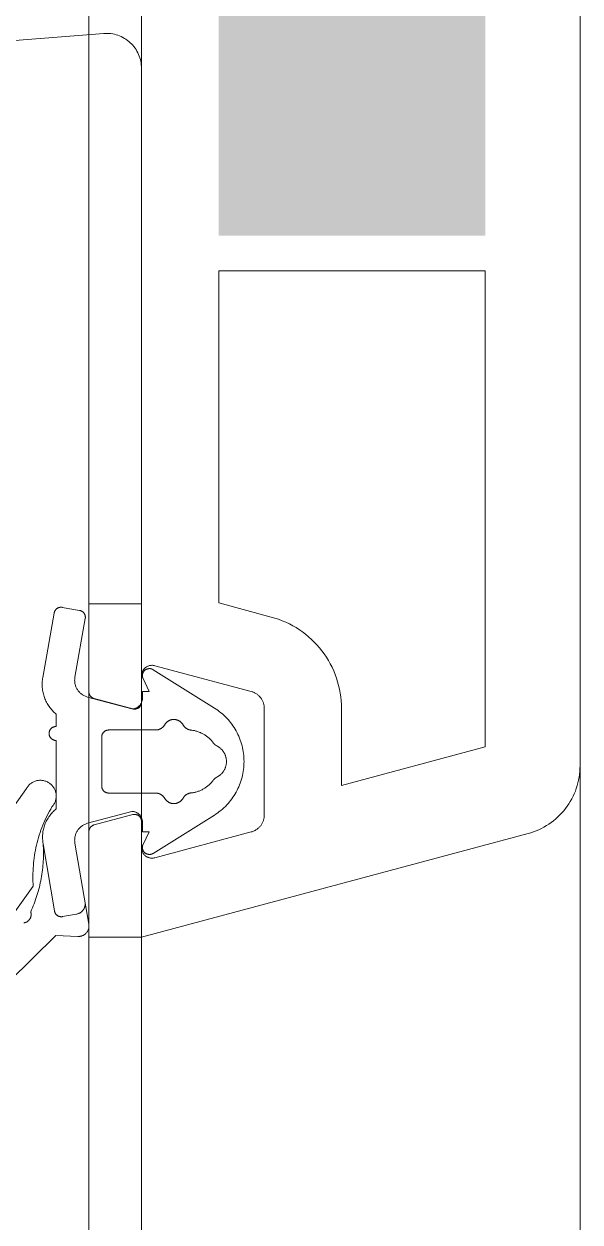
# Model space of a CAD drawing. Header units: metres. Extents: x 1838950 to 1842843, y 5171318 to 5174224.
# Drawn here: x 1841244.88657 to 1841244.90242, y 5171399.23167 to 5171399.26584 of the extents above; entities that cross this region are included whole.
import ezdxf

# ---------------------------------------------------------------- set-up
doc = ezdxf.new("R2010")
doc.units = ezdxf.units.M
doc.header["$LTSCALE"] = 0.0254
doc.header["$PDMODE"] = 1
doc.header["$PDSIZE"] = -2
doc.layers.add('00 CHAZAL Coupe A.5', color=7, linetype='Continuous', lineweight=18)

# ---------------------------------------------------------------- blocks, each defined once
blk = doc.blocks.new('Groupe-1951-1')
at = {"layer": '00 CHAZAL Coupe A.5', "color": 7, "linetype": 'Continuous', "lineweight": 5}
for p, q in [((1841244.902425, 5171399.289486), (1841244.902425, 5171397.288807)), ((1841244.889925, 5171399.285286), (1841244.889925, 5171397.248286)), ((1841244.888425, 5171399.284686), (1841244.888425, 5171397.248686))]:
    blk.add_line(p, q, dxfattribs=at)
at = {"layer": '00 CHAZAL Coupe A.5', "color": 7, "linetype": 'Continuous', "lineweight": 5, "flags": 128}
for points in [[(1841244.902425, 5171399.284796), (1841244.902425, 5171399.244681), (1841244.902423, 5171399.244599), (1841244.902418, 5171399.244517), (1841244.90241, 5171399.244436), (1841244.902398, 5171399.244355), (1841244.902383, 5171399.244274), (1841244.902365, 5171399.244195), (1841244.902343, 5171399.244116), (1841244.902318, 5171399.244038), (1841244.902291, 5171399.243961), (1841244.90226, 5171399.243885), (1841244.902226, 5171399.243811), (1841244.902188, 5171399.243738), (1841244.902148, 5171399.243666), (1841244.902106, 5171399.243597), (1841244.90206, 5171399.243529), (1841244.902011, 5171399.243463), (1841244.90196, 5171399.243399), (1841244.901907, 5171399.243337), (1841244.90185, 5171399.243278), (1841244.901792, 5171399.243221), (1841244.901731, 5171399.243166), (1841244.901668, 5171399.243114), (1841244.901603, 5171399.243064), (1841244.901536, 5171399.243018), (1841244.901467, 5171399.242974), (1841244.901396, 5171399.242932), (1841244.901324, 5171399.242894), (1841244.90125, 5171399.242859), (1841244.901175, 5171399.242827), (1841244.901098, 5171399.242797), (1841244.901021, 5171399.242771), (1841244.900942, 5171399.242749), (1841244.889925, 5171399.239796), (1841244.888425, 5171399.239796), (1841244.888425, 5171399.242802), (1841244.888425, 5171399.24281), (1841244.888425, 5171399.242818), (1841244.888426, 5171399.242826), (1841244.888427, 5171399.242834), (1841244.888429, 5171399.242842), (1841244.888431, 5171399.24285), (1841244.888433, 5171399.242858), (1841244.888435, 5171399.242866), (1841244.888438, 5171399.242874), (1841244.888441, 5171399.242881), (1841244.888445, 5171399.242889), (1841244.888448, 5171399.242896), (1841244.888452, 5171399.242903), (1841244.888457, 5171399.24291), (1841244.888461, 5171399.242917), (1841244.888466, 5171399.242924), (1841244.888471, 5171399.24293), (1841244.888476, 5171399.242936), (1841244.888482, 5171399.242942), (1841244.888488, 5171399.242948), (1841244.888494, 5171399.242953), (1841244.8885, 5171399.242958), (1841244.888507, 5171399.242963), (1841244.888513, 5171399.242968), (1841244.88852, 5171399.242972), (1841244.888527, 5171399.242977), (1841244.888535, 5171399.24298), (1841244.888542, 5171399.242984), (1841244.88855, 5171399.242987), (1841244.888557, 5171399.24299), (1841244.888565, 5171399.242993), (1841244.888573, 5171399.242995), (1841244.889673, 5171399.24329), (1841244.889684, 5171399.243292), (1841244.889695, 5171399.243294), (1841244.889707, 5171399.243296), (1841244.889718, 5171399.243296), (1841244.88973, 5171399.243296), (1841244.889741, 5171399.243296), (1841244.889752, 5171399.243295), (1841244.889764, 5171399.243293), (1841244.889775, 5171399.24329), (1841244.889786, 5171399.243287), (1841244.889797, 5171399.243283), (1841244.889807, 5171399.243279), (1841244.889817, 5171399.243274), (1841244.889827, 5171399.243268), (1841244.889837, 5171399.243262), (1841244.889846, 5171399.243255), (1841244.889855, 5171399.243248), (1841244.889864, 5171399.24324), (1841244.889872, 5171399.243232), (1841244.889879, 5171399.243223), (1841244.889886, 5171399.243214), (1841244.889893, 5171399.243205), (1841244.889899, 5171399.243195), (1841244.889904, 5171399.243185), (1841244.889909, 5171399.243175), (1841244.889913, 5171399.243164), (1841244.889916, 5171399.243153), (1841244.889919, 5171399.243142), (1841244.889922, 5171399.243131), (1841244.889923, 5171399.243119), (1841244.889924, 5171399.243108), (1841244.889925, 5171399.243096), (1841244.889925, 5171399.242346), (1841244.889925, 5171399.242329), (1841244.889927, 5171399.242312), (1841244.889929, 5171399.242295), (1841244.889932, 5171399.242278), (1841244.889937, 5171399.242262), (1841244.889942, 5171399.242245), (1841244.889948, 5171399.242229), (1841244.889956, 5171399.242214), (1841244.889964, 5171399.242199), (1841244.889972, 5171399.242184), (1841244.889982, 5171399.24217), (1841244.889993, 5171399.242156), (1841244.890004, 5171399.242143), (1841244.890016, 5171399.242131), (1841244.890029, 5171399.242119), (1841244.890042, 5171399.242108), (1841244.890056, 5171399.242098), (1841244.89007, 5171399.242089), (1841244.890085, 5171399.242081), (1841244.890101, 5171399.242073), (1841244.890117, 5171399.242067), (1841244.890133, 5171399.242061), (1841244.890149, 5171399.242056), (1841244.890166, 5171399.242052), (1841244.890183, 5171399.242049), (1841244.8902, 5171399.242048), (1841244.890217, 5171399.242047), (1841244.890234, 5171399.242047), (1841244.890252, 5171399.242048), (1841244.890269, 5171399.24205), (1841244.890286, 5171399.242053), (1841244.890302, 5171399.242057), (1841244.893054, 5171399.242794), (1841244.893074, 5171399.2428), (1841244.893093, 5171399.242806), (1841244.893112, 5171399.242814), (1841244.893131, 5171399.242822), (1841244.893149, 5171399.24283), (1841244.893167, 5171399.24284), (1841244.893185, 5171399.24285), (1841244.893202, 5171399.242861), (1841244.893219, 5171399.242873), (1841244.893235, 5171399.242885), (1841244.893251, 5171399.242898), (1841244.893266, 5171399.242912), (1841244.893281, 5171399.242926), (1841244.893295, 5171399.242941), (1841244.893309, 5171399.242957), (1841244.893321, 5171399.242973), (1841244.893333, 5171399.242989), (1841244.893345, 5171399.243006), (1841244.893356, 5171399.243023), (1841244.893366, 5171399.243041), (1841244.893375, 5171399.24306), (1841244.893383, 5171399.243078), (1841244.893391, 5171399.243097), (1841244.893398, 5171399.243116), (1841244.893404, 5171399.243136), (1841244.89341, 5171399.243156), (1841244.893414, 5171399.243175), (1841244.893418, 5171399.243196), (1841244.893421, 5171399.243216), (1841244.893423, 5171399.243236), (1841244.893424, 5171399.243257), (1841244.893425, 5171399.243277), (1841244.893425, 5171399.246316), (1841244.893424, 5171399.246336), (1841244.893423, 5171399.246357), (1841244.893421, 5171399.246377), (1841244.893418, 5171399.246397), (1841244.893414, 5171399.246418), (1841244.89341, 5171399.246437), (1841244.893404, 5171399.246457), (1841244.893398, 5171399.246477), (1841244.893391, 5171399.246496), (1841244.893383, 5171399.246515), (1841244.893375, 5171399.246533), (1841244.893366, 5171399.246552), (1841244.893356, 5171399.24657), (1841244.893345, 5171399.246587), (1841244.893333, 5171399.246604), (1841244.893321, 5171399.24662), (1841244.893309, 5171399.246636), (1841244.893295, 5171399.246652), (1841244.893281, 5171399.246667), (1841244.893266, 5171399.246681), (1841244.893251, 5171399.246695), (1841244.893235, 5171399.246708), (1841244.893219, 5171399.24672), (1841244.893202, 5171399.246732), (1841244.893185, 5171399.246743), (1841244.893167, 5171399.246753), (1841244.893149, 5171399.246763), (1841244.893131, 5171399.246771), (1841244.893112, 5171399.246779), (1841244.893093, 5171399.246787), (1841244.893074, 5171399.246793), (1841244.893054, 5171399.246799), (1841244.890302, 5171399.247536), (1841244.890286, 5171399.24754), (1841244.890269, 5171399.247543), (1841244.890252, 5171399.247545), (1841244.890234, 5171399.247546), (1841244.890217, 5171399.247546), (1841244.8902, 5171399.247545), (1841244.890183, 5171399.247544), (1841244.890166, 5171399.247541), (1841244.890149, 5171399.247537), (1841244.890133, 5171399.247532), (1841244.890117, 5171399.247526), (1841244.890101, 5171399.24752), (1841244.890085, 5171399.247512), (1841244.89007, 5171399.247504), (1841244.890056, 5171399.247495), (1841244.890042, 5171399.247485), (1841244.890029, 5171399.247474), (1841244.890016, 5171399.247462), (1841244.890004, 5171399.24745), (1841244.889993, 5171399.247437), (1841244.889982, 5171399.247423), (1841244.889972, 5171399.247409), (1841244.889964, 5171399.247394), (1841244.889956, 5171399.247379), (1841244.889948, 5171399.247364), (1841244.889942, 5171399.247348), (1841244.889937, 5171399.247331), (1841244.889932, 5171399.247315), (1841244.889929, 5171399.247298), (1841244.889927, 5171399.247281), (1841244.889925, 5171399.247264), (1841244.889925, 5171399.247246), (1841244.889925, 5171399.246497), (1841244.889924, 5171399.246485), (1841244.889923, 5171399.246474), (1841244.889922, 5171399.246462), (1841244.889919, 5171399.246451), (1841244.889916, 5171399.24644), (1841244.889913, 5171399.246429), (1841244.889909, 5171399.246418), (1841244.889904, 5171399.246408), (1841244.889899, 5171399.246398), (1841244.889893, 5171399.246388), (1841244.889886, 5171399.246379), (1841244.889879, 5171399.24637), (1841244.889872, 5171399.246361), (1841244.889864, 5171399.246353), (1841244.889855, 5171399.246345), (1841244.889846, 5171399.246338), (1841244.889837, 5171399.246331), (1841244.889827, 5171399.246325), (1841244.889817, 5171399.246319), (1841244.889807, 5171399.246314), (1841244.889797, 5171399.24631), (1841244.889786, 5171399.246306), (1841244.889775, 5171399.246303), (1841244.889764, 5171399.2463), (1841244.889752, 5171399.246298), (1841244.889741, 5171399.246297), (1841244.88973, 5171399.246297), (1841244.889718, 5171399.246297), (1841244.889707, 5171399.246297), (1841244.889695, 5171399.246299), (1841244.889684, 5171399.246301), (1841244.889673, 5171399.246303), (1841244.888573, 5171399.246598), (1841244.888565, 5171399.2466), (1841244.888557, 5171399.246603), (1841244.88855, 5171399.246606), (1841244.888542, 5171399.246609), (1841244.888535, 5171399.246613), (1841244.888527, 5171399.246616), (1841244.88852, 5171399.246621), (1841244.888513, 5171399.246625), (1841244.888507, 5171399.24663), (1841244.8885, 5171399.246635), (1841244.888494, 5171399.24664), (1841244.888488, 5171399.246645), (1841244.888482, 5171399.246651), (1841244.888476, 5171399.246657), (1841244.888471, 5171399.246663), (1841244.888466, 5171399.246669), (1841244.888461, 5171399.246676), (1841244.888457, 5171399.246683), (1841244.888452, 5171399.24669), (1841244.888448, 5171399.246697), (1841244.888445, 5171399.246704), (1841244.888441, 5171399.246712), (1841244.888438, 5171399.246719), (1841244.888435, 5171399.246727), (1841244.888433, 5171399.246735), (1841244.888431, 5171399.246743), (1841244.888429, 5171399.246751), (1841244.888427, 5171399.246759), (1841244.888426, 5171399.246767), (1841244.888425, 5171399.246775), (1841244.888425, 5171399.246783), (1841244.888425, 5171399.246791), (1841244.888425, 5171399.249296), (1841244.889925, 5171399.249296), (1841244.889925, 5171399.264569), (1841244.889923, 5171399.26462), (1841244.889919, 5171399.264672), (1841244.889913, 5171399.264723), (1841244.889903, 5171399.264773), (1841244.889892, 5171399.264823), (1841244.889877, 5171399.264873), (1841244.88986, 5171399.264922), (1841244.889841, 5171399.264969), (1841244.889819, 5171399.265016), (1841244.889795, 5171399.265062), (1841244.889768, 5171399.265106), (1841244.889739, 5171399.265148), (1841244.889708, 5171399.26519), (1841244.889675, 5171399.265229), (1841244.88964, 5171399.265267), (1841244.889603, 5171399.265303), (1841244.889565, 5171399.265337), (1841244.889524, 5171399.265369), (1841244.889482, 5171399.265399), (1841244.889439, 5171399.265426), (1841244.889394, 5171399.265452), (1841244.889348, 5171399.265475), (1841244.8893, 5171399.265495), (1841244.889252, 5171399.265513), (1841244.889203, 5171399.265529), (1841244.889153, 5171399.265542), (1841244.889103, 5171399.265553), (1841244.889052, 5171399.26556), (1841244.889001, 5171399.265566), (1841244.888949, 5171399.265568), (1841244.888898, 5171399.265568), (1841244.888846, 5171399.265566), (1841244.853662, 5171399.262796)], [(1841244.893623, 5171399.248924), (1841244.892125, 5171399.249326), (1841244.892125, 5171399.258796), (1841244.899725, 5171399.258796), (1841244.899725, 5171399.245218), (1841244.895625, 5171399.244119), (1841244.895625, 5171399.246316), (1841244.895622, 5171399.246426), (1841244.895616, 5171399.246537), (1841244.895604, 5171399.246646), (1841244.895589, 5171399.246756), (1841244.895568, 5171399.246864), (1841244.895544, 5171399.246972), (1841244.895515, 5171399.247079), (1841244.895481, 5171399.247184), (1841244.895444, 5171399.247288), (1841244.895402, 5171399.24739), (1841244.895356, 5171399.24749), (1841244.895306, 5171399.247589), (1841244.895252, 5171399.247685), (1841244.895194, 5171399.247779), (1841244.895132, 5171399.247871), (1841244.895067, 5171399.24796), (1841244.894998, 5171399.248046), (1841244.894925, 5171399.248129), (1841244.894849, 5171399.248209), (1841244.89477, 5171399.248287), (1841244.894688, 5171399.24836), (1841244.894603, 5171399.248431), (1841244.894515, 5171399.248498), (1841244.894425, 5171399.248561), (1841244.894332, 5171399.24862), (1841244.894236, 5171399.248676), (1841244.894139, 5171399.248728), (1841244.894039, 5171399.248775), (1841244.893937, 5171399.248819), (1841244.893834, 5171399.248858), (1841244.893729, 5171399.248893), (1841244.893623, 5171399.248924)]]:
    blk.add_lwpolyline(points, dxfattribs=at)
at = {"layer": '00 CHAZAL Coupe A.5', "color": 9, "linetype": 'Continuous', "lineweight": 5, "true_color": 0xbbbbbb, "flags": 128}
for points in [[(1841244.886314, 5171399.240512), (1841244.886839, 5171399.241244), (1841244.886835, 5171399.241318), (1841244.886831, 5171399.241392), (1841244.886829, 5171399.241466), (1841244.886829, 5171399.24154), (1841244.88683, 5171399.241613), (1841244.886832, 5171399.241687), (1841244.886836, 5171399.241761), (1841244.886841, 5171399.241835), (1841244.886847, 5171399.241909), (1841244.886855, 5171399.241982), (1841244.886864, 5171399.242056), (1841244.886875, 5171399.242129), (1841244.886887, 5171399.242202), (1841244.886901, 5171399.242275), (1841244.886915, 5171399.242347), (1841244.886932, 5171399.242419), (1841244.886949, 5171399.242491), (1841244.886968, 5171399.242562), (1841244.886989, 5171399.242634), (1841244.88701, 5171399.242704), (1841244.887033, 5171399.242775), (1841244.887058, 5171399.242844), (1841244.887083, 5171399.242914), (1841244.88711, 5171399.242983), (1841244.887139, 5171399.243051), (1841244.887168, 5171399.243119), (1841244.887199, 5171399.243186), (1841244.887231, 5171399.243253), (1841244.887265, 5171399.243318), (1841244.887299, 5171399.243384), (1841244.887335, 5171399.243448), (1841244.887372, 5171399.243512), (1841244.887388, 5171399.24353), (1841244.887403, 5171399.243549), (1841244.887417, 5171399.243569), (1841244.887429, 5171399.243589), (1841244.887441, 5171399.24361), (1841244.887451, 5171399.243631), (1841244.887461, 5171399.243653), (1841244.887469, 5171399.243675), (1841244.887476, 5171399.243698), (1841244.887481, 5171399.243721), (1841244.887486, 5171399.243745), (1841244.887489, 5171399.243768), (1841244.887491, 5171399.243792), (1841244.887492, 5171399.243816), (1841244.887491, 5171399.24384), (1841244.88749, 5171399.243863), (1841244.887487, 5171399.243887), (1841244.887482, 5171399.24391), (1841244.887477, 5171399.243934), (1841244.88747, 5171399.243956), (1841244.887462, 5171399.243979), (1841244.887453, 5171399.244001), (1841244.887443, 5171399.244022), (1841244.887432, 5171399.244043), (1841244.887419, 5171399.244064), (1841244.887406, 5171399.244083), (1841244.887391, 5171399.244102), (1841244.887375, 5171399.24412), (1841244.887359, 5171399.244137), (1841244.887342, 5171399.244154), (1841244.887323, 5171399.244169), (1841244.887304, 5171399.244183), (1841244.887285, 5171399.244197), (1841244.887264, 5171399.244209), (1841244.887243, 5171399.24422), (1841244.887222, 5171399.24423), (1841244.8872, 5171399.244239), (1841244.887177, 5171399.244247), (1841244.887154, 5171399.244254), (1841244.887131, 5171399.244259), (1841244.887107, 5171399.244263), (1841244.887084, 5171399.244266), (1841244.88706, 5171399.244268), (1841244.887036, 5171399.244268), (1841244.887012, 5171399.244267), (1841244.886989, 5171399.244265), (1841244.886965, 5171399.244261), (1841244.886942, 5171399.244257), (1841244.886919, 5171399.244251), (1841244.886896, 5171399.244243), (1841244.886874, 5171399.244235), (1841244.886852, 5171399.244226), (1841244.88683, 5171399.244215), (1841244.88681, 5171399.244203), (1841244.88679, 5171399.24419), (1841244.88677, 5171399.244176), (1841244.886752, 5171399.244162), (1841244.886734, 5171399.244146), (1841244.886717, 5171399.244129), (1841244.886701, 5171399.244111), (1841244.886686, 5171399.244093), (1841244.886672, 5171399.244074), (1841244.886659, 5171399.244054), (1841244.886647, 5171399.244033), (1841244.885519, 5171399.242442)], [(1841244.886151, 5171399.23853), (1841244.887481, 5171399.23984), (1841244.888112, 5171399.239813), (1841244.888129, 5171399.239813), (1841244.888146, 5171399.239813), (1841244.888162, 5171399.239815), (1841244.888179, 5171399.239818), (1841244.888195, 5171399.239821), (1841244.888211, 5171399.239825), (1841244.888227, 5171399.239831), (1841244.888243, 5171399.239837), (1841244.888258, 5171399.239844), (1841244.888273, 5171399.239852), (1841244.888287, 5171399.23986), (1841244.888301, 5171399.23987), (1841244.888314, 5171399.23988), (1841244.888327, 5171399.239891), (1841244.888339, 5171399.239902), (1841244.88835, 5171399.239914), (1841244.888361, 5171399.239927), (1841244.888371, 5171399.239941), (1841244.88838, 5171399.239955), (1841244.888388, 5171399.239969), (1841244.888396, 5171399.239984), (1841244.888403, 5171399.239999), (1841244.888409, 5171399.240015), (1841244.888414, 5171399.240031), (1841244.888418, 5171399.240047), (1841244.888421, 5171399.240063), (1841244.888423, 5171399.24008), (1841244.888425, 5171399.240097), (1841244.888425, 5171399.240113), (1841244.888424, 5171399.24013), (1841244.888423, 5171399.240147), (1841244.888421, 5171399.240163), (1841244.888026, 5171399.242471), (1841244.888022, 5171399.242494), (1841244.88802, 5171399.242517), (1841244.888019, 5171399.24254), (1841244.888018, 5171399.242563), (1841244.888019, 5171399.242587), (1841244.888021, 5171399.24261), (1841244.888024, 5171399.242633), (1841244.888028, 5171399.242656), (1841244.888033, 5171399.242678), (1841244.888039, 5171399.242701), (1841244.888046, 5171399.242723), (1841244.888054, 5171399.242744), (1841244.888063, 5171399.242766), (1841244.888074, 5171399.242786), (1841244.888085, 5171399.242807), (1841244.888097, 5171399.242827), (1841244.888109, 5171399.242846), (1841244.888123, 5171399.242865), (1841244.888138, 5171399.242883), (1841244.888153, 5171399.2429), (1841244.88817, 5171399.242916), (1841244.888187, 5171399.242932), (1841244.888204, 5171399.242947), (1841244.888223, 5171399.242961), (1841244.888242, 5171399.242975), (1841244.888261, 5171399.242987), (1841244.888281, 5171399.242998), (1841244.888302, 5171399.243009), (1841244.888323, 5171399.243018), (1841244.888345, 5171399.243027), (1841244.888367, 5171399.243034), (1841244.888389, 5171399.243041), (1841244.88965, 5171399.243379), (1841244.889664, 5171399.243378), (1841244.889679, 5171399.243377), (1841244.889694, 5171399.243376), (1841244.889708, 5171399.243373), (1841244.889723, 5171399.24337), (1841244.889737, 5171399.243366), (1841244.889751, 5171399.243361), (1841244.889764, 5171399.243356), (1841244.889778, 5171399.24335), (1841244.889791, 5171399.243343), (1841244.889804, 5171399.243336), (1841244.889816, 5171399.243328), (1841244.889828, 5171399.24332), (1841244.88984, 5171399.243311), (1841244.889851, 5171399.243301), (1841244.889862, 5171399.243291), (1841244.889872, 5171399.24328), (1841244.889882, 5171399.243269), (1841244.889891, 5171399.243258), (1841244.889899, 5171399.243246), (1841244.889907, 5171399.243233), (1841244.889914, 5171399.24322), (1841244.889921, 5171399.243207), (1841244.889927, 5171399.243194), (1841244.889932, 5171399.24318), (1841244.889937, 5171399.243166), (1841244.889941, 5171399.243152), (1841244.889944, 5171399.243137), (1841244.889946, 5171399.243123), (1841244.889948, 5171399.243108), (1841244.889949, 5171399.243094), (1841244.88995, 5171399.243079), (1841244.88995, 5171399.242802), (1841244.890139, 5171399.242802), (1841244.889968, 5171399.242437), (1841244.889967, 5171399.242434), (1841244.889966, 5171399.242432), (1841244.889965, 5171399.242429), (1841244.889964, 5171399.242427), (1841244.889963, 5171399.242424), (1841244.889962, 5171399.242422), (1841244.889961, 5171399.242419), (1841244.88996, 5171399.242417), (1841244.889959, 5171399.242414), (1841244.889959, 5171399.242411), (1841244.889958, 5171399.242409), (1841244.889957, 5171399.242406), (1841244.889956, 5171399.242404), (1841244.889956, 5171399.242401), (1841244.889955, 5171399.242398), (1841244.889954, 5171399.242396), (1841244.889954, 5171399.242393), (1841244.889953, 5171399.24239), (1841244.889953, 5171399.242388), (1841244.889952, 5171399.242385), (1841244.889952, 5171399.242382), (1841244.889952, 5171399.242379), (1841244.889951, 5171399.242377), (1841244.889951, 5171399.242374), (1841244.889951, 5171399.242371), (1841244.88995, 5171399.242369), (1841244.88995, 5171399.242366), (1841244.88995, 5171399.242363), (1841244.88995, 5171399.24236), (1841244.88995, 5171399.242358), (1841244.88995, 5171399.242355), (1841244.88995, 5171399.242352), (1841244.88995, 5171399.242342), (1841244.889951, 5171399.242333), (1841244.889952, 5171399.242323), (1841244.889954, 5171399.242313), (1841244.889956, 5171399.242304), (1841244.889958, 5171399.242294), (1841244.889961, 5171399.242285), (1841244.889965, 5171399.242276), (1841244.889969, 5171399.242267), (1841244.889973, 5171399.242258), (1841244.889978, 5171399.242249), (1841244.889983, 5171399.242241), (1841244.889989, 5171399.242233), (1841244.889995, 5171399.242225), (1841244.890001, 5171399.242218), (1841244.890008, 5171399.242211), (1841244.890015, 5171399.242204), (1841244.890023, 5171399.242198), (1841244.890031, 5171399.242192), (1841244.890039, 5171399.242186), (1841244.890047, 5171399.242181), (1841244.890055, 5171399.242176), (1841244.890064, 5171399.242171), (1841244.890073, 5171399.242168), (1841244.890082, 5171399.242164), (1841244.890092, 5171399.242161), (1841244.890101, 5171399.242158), (1841244.890111, 5171399.242156), (1841244.89012, 5171399.242154), (1841244.89013, 5171399.242153), (1841244.89014, 5171399.242153), (1841244.89015, 5171399.242152), (1841244.890153, 5171399.242152), (1841244.890157, 5171399.242152), (1841244.89016, 5171399.242153), (1841244.890164, 5171399.242153), (1841244.890167, 5171399.242153), (1841244.890171, 5171399.242153), (1841244.890174, 5171399.242154), (1841244.890178, 5171399.242154), (1841244.890181, 5171399.242155), (1841244.890184, 5171399.242155), (1841244.890188, 5171399.242156), (1841244.890191, 5171399.242157), (1841244.890195, 5171399.242157), (1841244.890198, 5171399.242158), (1841244.890202, 5171399.242159), (1841244.890205, 5171399.24216), (1841244.890208, 5171399.242161), (1841244.890212, 5171399.242162), (1841244.890215, 5171399.242163), (1841244.890218, 5171399.242164), (1841244.890222, 5171399.242166), (1841244.890225, 5171399.242167), (1841244.890228, 5171399.242168), (1841244.890231, 5171399.24217), (1841244.890234, 5171399.242171), (1841244.890238, 5171399.242173), (1841244.890241, 5171399.242174), (1841244.890244, 5171399.242176), (1841244.890247, 5171399.242177), (1841244.89025, 5171399.242179), (1841244.890253, 5171399.242181), (1841244.890256, 5171399.242183), (1841244.892002, 5171399.243277), (1841244.89205, 5171399.243308), (1841244.892097, 5171399.243341), (1841244.892142, 5171399.243374), (1841244.892187, 5171399.24341), (1841244.89223, 5171399.243447), (1841244.892273, 5171399.243485), (1841244.892314, 5171399.243524), (1841244.892353, 5171399.243565), (1841244.892392, 5171399.243607), (1841244.892429, 5171399.24365), (1841244.892465, 5171399.243694), (1841244.892499, 5171399.243739), (1841244.892532, 5171399.243786), (1841244.892563, 5171399.243833), (1841244.892593, 5171399.243881), (1841244.892621, 5171399.243931), (1841244.892648, 5171399.243981), (1841244.892673, 5171399.244032), (1841244.892697, 5171399.244084), (1841244.892719, 5171399.244136), (1841244.892739, 5171399.244189), (1841244.892757, 5171399.244243), (1841244.892774, 5171399.244297), (1841244.892789, 5171399.244352), (1841244.892803, 5171399.244408), (1841244.892814, 5171399.244463), (1841244.892824, 5171399.244519), (1841244.892832, 5171399.244576), (1841244.892838, 5171399.244632), (1841244.892843, 5171399.244689), (1841244.892845, 5171399.244746), (1841244.892846, 5171399.244802), (1841244.892845, 5171399.244859), (1841244.892843, 5171399.244916), (1841244.892838, 5171399.244973), (1841244.892832, 5171399.245029), (1841244.892824, 5171399.245086), (1841244.892814, 5171399.245142), (1841244.892803, 5171399.245197), (1841244.892789, 5171399.245253), (1841244.892774, 5171399.245307), (1841244.892757, 5171399.245362), (1841244.892739, 5171399.245415), (1841244.892719, 5171399.245469), (1841244.892697, 5171399.245521), (1841244.892673, 5171399.245573), (1841244.892648, 5171399.245624), (1841244.892621, 5171399.245674), (1841244.892593, 5171399.245723), (1841244.892563, 5171399.245772), (1841244.892532, 5171399.245819), (1841244.892499, 5171399.245866), (1841244.892465, 5171399.245911), (1841244.892429, 5171399.245955), (1841244.892392, 5171399.245998), (1841244.892353, 5171399.24604), (1841244.892314, 5171399.246081), (1841244.892273, 5171399.24612), (1841244.89223, 5171399.246158), (1841244.892187, 5171399.246195), (1841244.892142, 5171399.24623), (1841244.892097, 5171399.246264), (1841244.89205, 5171399.246297), (1841244.892002, 5171399.246328), (1841244.890256, 5171399.247422), (1841244.890253, 5171399.247424), (1841244.89025, 5171399.247426), (1841244.890247, 5171399.247427), (1841244.890244, 5171399.247429), (1841244.890241, 5171399.247431), (1841244.890238, 5171399.247432), (1841244.890234, 5171399.247434), (1841244.890231, 5171399.247435), (1841244.890228, 5171399.247437), (1841244.890225, 5171399.247438), (1841244.890222, 5171399.247439), (1841244.890218, 5171399.24744), (1841244.890215, 5171399.247442), (1841244.890212, 5171399.247443), (1841244.890208, 5171399.247444), (1841244.890205, 5171399.247445), (1841244.890202, 5171399.247446), (1841244.890198, 5171399.247447), (1841244.890195, 5171399.247447), (1841244.890191, 5171399.247448), (1841244.890188, 5171399.247449), (1841244.890184, 5171399.24745), (1841244.890181, 5171399.24745), (1841244.890178, 5171399.247451), (1841244.890174, 5171399.247451), (1841244.890171, 5171399.247451), (1841244.890167, 5171399.247452), (1841244.890164, 5171399.247452), (1841244.89016, 5171399.247452), (1841244.890157, 5171399.247452), (1841244.890153, 5171399.247453), (1841244.89015, 5171399.247453), (1841244.89014, 5171399.247452), (1841244.89013, 5171399.247452), (1841244.89012, 5171399.24745), (1841244.890111, 5171399.247449), (1841244.890101, 5171399.247447), (1841244.890092, 5171399.247444), (1841244.890082, 5171399.247441), (1841244.890073, 5171399.247437), (1841244.890064, 5171399.247433), (1841244.890055, 5171399.247429), (1841244.890047, 5171399.247424), (1841244.890039, 5171399.247419), (1841244.890031, 5171399.247413), (1841244.890023, 5171399.247407), (1841244.890015, 5171399.247401), (1841244.890008, 5171399.247394), (1841244.890001, 5171399.247387), (1841244.889995, 5171399.247379), (1841244.889989, 5171399.247372), (1841244.889983, 5171399.247364), (1841244.889978, 5171399.247355), (1841244.889973, 5171399.247347), (1841244.889969, 5171399.247338), (1841244.889965, 5171399.247329), (1841244.889961, 5171399.24732), (1841244.889958, 5171399.247311), (1841244.889956, 5171399.247301), (1841244.889954, 5171399.247292), (1841244.889952, 5171399.247282), (1841244.889951, 5171399.247272), (1841244.88995, 5171399.247262), (1841244.88995, 5171399.247253), (1841244.88995, 5171399.24725), (1841244.88995, 5171399.247247), (1841244.88995, 5171399.247244), (1841244.88995, 5171399.247242), (1841244.88995, 5171399.247239), (1841244.88995, 5171399.247236), (1841244.889951, 5171399.247234), (1841244.889951, 5171399.247231), (1841244.889951, 5171399.247228), (1841244.889952, 5171399.247225), (1841244.889952, 5171399.247223), (1841244.889952, 5171399.24722), (1841244.889953, 5171399.247217), (1841244.889953, 5171399.247215), (1841244.889954, 5171399.247212), (1841244.889954, 5171399.247209), (1841244.889955, 5171399.247207), (1841244.889956, 5171399.247204), (1841244.889956, 5171399.247201), (1841244.889957, 5171399.247199), (1841244.889958, 5171399.247196), (1841244.889959, 5171399.247193), (1841244.889959, 5171399.247191), (1841244.88996, 5171399.247188), (1841244.889961, 5171399.247186), (1841244.889962, 5171399.247183), (1841244.889963, 5171399.247181), (1841244.889964, 5171399.247178), (1841244.889965, 5171399.247176), (1841244.889966, 5171399.247173), (1841244.889967, 5171399.247171), (1841244.889968, 5171399.247168), (1841244.890139, 5171399.246802), (1841244.88995, 5171399.246802), (1841244.88995, 5171399.246602), (1841244.889949, 5171399.246588), (1841244.889948, 5171399.246573), (1841244.889946, 5171399.246558), (1841244.889944, 5171399.246544), (1841244.889941, 5171399.24653), (1841244.889937, 5171399.246515), (1841244.889932, 5171399.246501), (1841244.889927, 5171399.246488), (1841244.889921, 5171399.246474), (1841244.889914, 5171399.246461), (1841244.889907, 5171399.246448), (1841244.889899, 5171399.246436), (1841244.889891, 5171399.246424), (1841244.889882, 5171399.246412), (1841244.889872, 5171399.246401), (1841244.889862, 5171399.24639), (1841244.889851, 5171399.24638), (1841244.88984, 5171399.246371), (1841244.889828, 5171399.246361), (1841244.889816, 5171399.246353), (1841244.889804, 5171399.246345), (1841244.889791, 5171399.246338), (1841244.889778, 5171399.246331), (1841244.889764, 5171399.246325), (1841244.889751, 5171399.24632), (1841244.889737, 5171399.246315), (1841244.889723, 5171399.246311), (1841244.889708, 5171399.246308), (1841244.889694, 5171399.246306), (1841244.889679, 5171399.246304), (1841244.889664, 5171399.246303), (1841244.88965, 5171399.246302), (1841244.888389, 5171399.24664), (1841244.888367, 5171399.246647), (1841244.888345, 5171399.246654), (1841244.888323, 5171399.246663), (1841244.888302, 5171399.246672), (1841244.888281, 5171399.246683), (1841244.888261, 5171399.246694), (1841244.888242, 5171399.246707), (1841244.888223, 5171399.24672), (1841244.888204, 5171399.246734), (1841244.888187, 5171399.246749), (1841244.88817, 5171399.246765), (1841244.888153, 5171399.246781), (1841244.888138, 5171399.246799), (1841244.888123, 5171399.246817), (1841244.888109, 5171399.246835), (1841244.888097, 5171399.246855), (1841244.888085, 5171399.246874), (1841244.888074, 5171399.246895), (1841244.888063, 5171399.246916), (1841244.888054, 5171399.246937), (1841244.888046, 5171399.246959), (1841244.888039, 5171399.246981), (1841244.888033, 5171399.247003), (1841244.888028, 5171399.247026), (1841244.888024, 5171399.247049), (1841244.888021, 5171399.247072), (1841244.888019, 5171399.247095), (1841244.888018, 5171399.247118), (1841244.888019, 5171399.247141), (1841244.88802, 5171399.247164), (1841244.888022, 5171399.247187), (1841244.888026, 5171399.24721), (1841244.88832, 5171399.248881), (1841244.888321, 5171399.248882), (1841244.888321, 5171399.248883), (1841244.888321, 5171399.248884), (1841244.888321, 5171399.248885), (1841244.888321, 5171399.248886), (1841244.888321, 5171399.248887), (1841244.888322, 5171399.248888), (1841244.888322, 5171399.248889), (1841244.888322, 5171399.248891), (1841244.888322, 5171399.248892), (1841244.888322, 5171399.248893), (1841244.888322, 5171399.248894), (1841244.888322, 5171399.248895), (1841244.888323, 5171399.248896), (1841244.888323, 5171399.248897), (1841244.888323, 5171399.248898), (1841244.888323, 5171399.248899), (1841244.888323, 5171399.2489), (1841244.888323, 5171399.248901), (1841244.888323, 5171399.248903), (1841244.888323, 5171399.248904), (1841244.888323, 5171399.248905), (1841244.888323, 5171399.248906), (1841244.888323, 5171399.248907), (1841244.888323, 5171399.248908), (1841244.888323, 5171399.248909), (1841244.888323, 5171399.24891), (1841244.888323, 5171399.248911), (1841244.888323, 5171399.248912), (1841244.888323, 5171399.248913), (1841244.888323, 5171399.248914), (1841244.888323, 5171399.248916), (1841244.888323, 5171399.248924), (1841244.888323, 5171399.248933), (1841244.888322, 5171399.248942), (1841244.88832, 5171399.24895), (1841244.888319, 5171399.248959), (1841244.888317, 5171399.248967), (1841244.888314, 5171399.248976), (1841244.888311, 5171399.248984), (1841244.888308, 5171399.248992), (1841244.888305, 5171399.249), (1841244.888301, 5171399.249008), (1841244.888297, 5171399.249016), (1841244.888292, 5171399.249023), (1841244.888287, 5171399.24903), (1841244.888282, 5171399.249037), (1841244.888277, 5171399.249044), (1841244.888271, 5171399.249051), (1841244.888265, 5171399.249057), (1841244.888259, 5171399.249063), (1841244.888252, 5171399.249069), (1841244.888245, 5171399.249074), (1841244.888238, 5171399.249079), (1841244.888231, 5171399.249084), (1841244.888224, 5171399.249089), (1841244.888216, 5171399.249093), (1841244.888208, 5171399.249097), (1841244.8882, 5171399.2491), (1841244.888192, 5171399.249104), (1841244.888184, 5171399.249106), (1841244.888175, 5171399.249109), (1841244.888167, 5171399.249111), (1841244.888158, 5171399.249113), (1841244.887666, 5171399.249199), (1841244.887665, 5171399.2492), (1841244.887664, 5171399.2492), (1841244.887663, 5171399.2492), (1841244.887662, 5171399.2492), (1841244.887661, 5171399.2492), (1841244.88766, 5171399.2492), (1841244.887659, 5171399.2492), (1841244.887658, 5171399.249201), (1841244.887657, 5171399.249201), (1841244.887656, 5171399.249201), (1841244.887655, 5171399.249201), (1841244.887655, 5171399.249201), (1841244.887654, 5171399.249201), (1841244.887653, 5171399.249201), (1841244.887652, 5171399.249201), (1841244.887651, 5171399.249201), (1841244.88765, 5171399.249202), (1841244.887649, 5171399.249202), (1841244.887648, 5171399.249202), (1841244.887647, 5171399.249202), (1841244.887646, 5171399.249202), (1841244.887645, 5171399.249202), (1841244.887644, 5171399.249202), (1841244.887643, 5171399.249202), (1841244.887642, 5171399.249202), (1841244.887641, 5171399.249202), (1841244.88764, 5171399.249202), (1841244.887639, 5171399.249202), (1841244.887639, 5171399.249202), (1841244.887638, 5171399.249202), (1841244.887637, 5171399.249202), (1841244.887636, 5171399.249202), (1841244.887627, 5171399.249202), (1841244.887618, 5171399.249202), (1841244.887609, 5171399.249201), (1841244.8876, 5171399.2492), (1841244.887592, 5171399.249199), (1841244.887583, 5171399.249197), (1841244.887574, 5171399.249194), (1841244.887566, 5171399.249192), (1841244.887558, 5171399.249188), (1841244.887549, 5171399.249185), (1841244.887541, 5171399.249181), (1841244.887534, 5171399.249177), (1841244.887526, 5171399.249173), (1841244.887518, 5171399.249168), (1841244.887511, 5171399.249163), (1841244.887504, 5171399.249157), (1841244.887498, 5171399.249151), (1841244.887491, 5171399.249145), (1841244.887485, 5171399.249139), (1841244.887479, 5171399.249132), (1841244.887473, 5171399.249125), (1841244.887468, 5171399.249118), (1841244.887463, 5171399.249111), (1841244.887458, 5171399.249103), (1841244.887454, 5171399.249096), (1841244.88745, 5171399.249088), (1841244.887446, 5171399.24908), (1841244.887443, 5171399.249071), (1841244.88744, 5171399.249063), (1841244.887438, 5171399.249054), (1841244.887436, 5171399.249046), (1841244.887434, 5171399.249037), (1841244.88711, 5171399.2472), (1841244.887104, 5171399.247165), (1841244.887099, 5171399.247128), (1841244.887096, 5171399.247092), (1841244.887093, 5171399.247056), (1841244.887092, 5171399.247019), (1841244.887092, 5171399.246983), (1841244.887094, 5171399.246947), (1841244.887096, 5171399.24691), (1841244.8871, 5171399.246874), (1841244.887105, 5171399.246838), (1841244.887111, 5171399.246802), (1841244.887118, 5171399.246766), (1841244.887126, 5171399.246731), (1841244.887136, 5171399.246696), (1841244.887147, 5171399.246661), (1841244.887159, 5171399.246626), (1841244.887172, 5171399.246592), (1841244.887186, 5171399.246559), (1841244.887201, 5171399.246526), (1841244.887217, 5171399.246493), (1841244.887235, 5171399.246461), (1841244.887253, 5171399.24643), (1841244.887273, 5171399.246399), (1841244.887293, 5171399.246369), (1841244.887315, 5171399.246339), (1841244.887337, 5171399.246311), (1841244.88736, 5171399.246283), (1841244.887385, 5171399.246255), (1841244.88741, 5171399.246229), (1841244.887436, 5171399.246204), (1841244.887463, 5171399.246179), (1841244.88749, 5171399.246155), (1841244.88749, 5171399.245802), (1841244.887481, 5171399.245802), (1841244.887471, 5171399.245801), (1841244.887461, 5171399.2458), (1841244.887451, 5171399.245798), (1841244.887442, 5171399.245796), (1841244.887432, 5171399.245794), (1841244.887423, 5171399.245791), (1841244.887414, 5171399.245787), (1841244.887405, 5171399.245783), (1841244.887396, 5171399.245779), (1841244.887388, 5171399.245774), (1841244.887379, 5171399.245769), (1841244.887371, 5171399.245763), (1841244.887364, 5171399.245757), (1841244.887356, 5171399.24575), (1841244.887349, 5171399.245744), (1841244.887342, 5171399.245737), (1841244.887336, 5171399.245729), (1841244.88733, 5171399.245721), (1841244.887324, 5171399.245713), (1841244.887319, 5171399.245705), (1841244.887314, 5171399.245697), (1841244.88731, 5171399.245688), (1841244.887306, 5171399.245679), (1841244.887302, 5171399.24567), (1841244.887299, 5171399.24566), (1841244.887296, 5171399.245651), (1841244.887294, 5171399.245641), (1841244.887293, 5171399.245632), (1841244.887291, 5171399.245622), (1841244.887291, 5171399.245612), (1841244.88729, 5171399.245602), (1841244.887291, 5171399.245592), (1841244.887291, 5171399.245583), (1841244.887293, 5171399.245573), (1841244.887294, 5171399.245563), (1841244.887296, 5171399.245554), (1841244.887299, 5171399.245544), (1841244.887302, 5171399.245535), (1841244.887306, 5171399.245526), (1841244.88731, 5171399.245517), (1841244.887314, 5171399.245508), (1841244.887319, 5171399.245499), (1841244.887324, 5171399.245491), (1841244.88733, 5171399.245483), (1841244.887336, 5171399.245475), (1841244.887342, 5171399.245468), (1841244.887349, 5171399.245461), (1841244.887356, 5171399.245454), (1841244.887364, 5171399.245448), (1841244.887371, 5171399.245442), (1841244.887379, 5171399.245436), (1841244.887388, 5171399.245431), (1841244.887396, 5171399.245426), (1841244.887405, 5171399.245421), (1841244.887414, 5171399.245417), (1841244.887423, 5171399.245414), (1841244.887432, 5171399.245411), (1841244.887442, 5171399.245408), (1841244.887451, 5171399.245406), (1841244.887461, 5171399.245404), (1841244.887471, 5171399.245403), (1841244.887481, 5171399.245402), (1841244.88749, 5171399.245402), (1841244.88749, 5171399.243449), (1841244.887464, 5171399.243427), (1841244.887438, 5171399.243404), (1841244.887412, 5171399.24338), (1841244.887388, 5171399.243356), (1841244.887364, 5171399.24333), (1841244.887342, 5171399.243304), (1841244.88732, 5171399.243277), (1841244.887299, 5171399.243249), (1841244.887279, 5171399.243221), (1841244.88726, 5171399.243191), (1841244.887242, 5171399.243162), (1841244.887225, 5171399.243131), (1841244.887209, 5171399.2431), (1841244.887195, 5171399.243069), (1841244.887181, 5171399.243037), (1841244.887168, 5171399.243005), (1841244.887156, 5171399.242972), (1841244.887146, 5171399.242939), (1841244.887137, 5171399.242905), (1841244.887128, 5171399.242872), (1841244.887121, 5171399.242838), (1841244.887115, 5171399.242803), (1841244.887111, 5171399.242769), (1841244.887107, 5171399.242734), (1841244.887105, 5171399.2427), (1841244.887103, 5171399.242665), (1841244.887103, 5171399.24263), (1841244.887104, 5171399.242595), (1841244.887107, 5171399.242561), (1841244.88711, 5171399.242526), (1841244.887115, 5171399.242492), (1841244.887121, 5171399.242458), (1841244.887124, 5171399.242395), (1841244.887127, 5171399.242333), (1841244.887129, 5171399.242271), (1841244.88713, 5171399.242208), (1841244.88713, 5171399.242146), (1841244.887129, 5171399.242084), (1841244.887127, 5171399.242022), (1841244.887124, 5171399.241959), (1841244.88712, 5171399.241897), (1841244.887115, 5171399.241835), (1841244.887109, 5171399.241773), (1841244.887102, 5171399.241711), (1841244.887094, 5171399.241649), (1841244.887085, 5171399.241587), (1841244.887076, 5171399.241526), (1841244.887065, 5171399.241465), (1841244.887053, 5171399.241403), (1841244.88704, 5171399.241342), (1841244.887027, 5171399.241281), (1841244.887012, 5171399.241221), (1841244.886997, 5171399.241161), (1841244.88698, 5171399.2411), (1841244.886963, 5171399.241041), (1841244.886945, 5171399.240981), (1841244.886926, 5171399.240922), (1841244.886906, 5171399.240863), (1841244.886885, 5171399.240804), (1841244.886863, 5171399.240746), (1841244.88684, 5171399.240688), (1841244.886816, 5171399.24063), (1841244.886791, 5171399.240573), (1841244.886766, 5171399.240516), (1841244.88677, 5171399.240503), (1841244.886773, 5171399.240489), (1841244.886776, 5171399.240475), (1841244.886778, 5171399.240461), (1841244.886779, 5171399.240447), (1841244.886779, 5171399.240433), (1841244.886778, 5171399.240419), (1841244.886776, 5171399.240405), (1841244.886774, 5171399.240391), (1841244.886771, 5171399.240377), (1841244.886767, 5171399.240364), (1841244.886762, 5171399.240351), (1841244.886756, 5171399.240338), (1841244.88675, 5171399.240325), (1841244.886743, 5171399.240313), (1841244.886735, 5171399.240301), (1841244.886726, 5171399.24029), (1841244.886717, 5171399.240279), (1841244.886708, 5171399.240269), (1841244.886697, 5171399.240259), (1841244.886686, 5171399.24025), (1841244.886675, 5171399.240242), (1841244.886663, 5171399.240235), (1841244.886651, 5171399.240228), (1841244.886638, 5171399.240221), (1841244.886625, 5171399.240216), (1841244.886612, 5171399.240211), (1841244.886598, 5171399.240208), (1841244.886585, 5171399.240205), (1841244.886571, 5171399.240202)], [(1841244.892074, 5171399.244357), (1841244.89207, 5171399.244355), (1841244.892066, 5171399.244353), (1841244.892062, 5171399.244351), (1841244.892058, 5171399.244349), (1841244.892055, 5171399.244346), (1841244.892051, 5171399.244344), (1841244.892047, 5171399.244342), (1841244.892044, 5171399.244339), (1841244.89204, 5171399.244337), (1841244.892036, 5171399.244335), (1841244.892033, 5171399.244332), (1841244.892029, 5171399.244329), (1841244.892026, 5171399.244327), (1841244.892023, 5171399.244324), (1841244.892019, 5171399.244321), (1841244.892016, 5171399.244319), (1841244.892013, 5171399.244316), (1841244.892009, 5171399.244313), (1841244.892006, 5171399.24431), (1841244.892003, 5171399.244307), (1841244.892, 5171399.244304), (1841244.891997, 5171399.244301), (1841244.891994, 5171399.244298), (1841244.891991, 5171399.244295), (1841244.891988, 5171399.244291), (1841244.891985, 5171399.244288), (1841244.891982, 5171399.244285), (1841244.891979, 5171399.244282), (1841244.891976, 5171399.244278), (1841244.891974, 5171399.244275), (1841244.891971, 5171399.244271), (1841244.891969, 5171399.244268), (1841244.891954, 5171399.244249), (1841244.89194, 5171399.244231), (1841244.891925, 5171399.244213), (1841244.891909, 5171399.244196), (1841244.891893, 5171399.244179), (1841244.891877, 5171399.244162), (1841244.89186, 5171399.244146), (1841244.891843, 5171399.24413), (1841244.891825, 5171399.244115), (1841244.891807, 5171399.2441), (1841244.891789, 5171399.244086), (1841244.89177, 5171399.244072), (1841244.891751, 5171399.244058), (1841244.891731, 5171399.244046), (1841244.891712, 5171399.244033), (1841244.891691, 5171399.244021), (1841244.891671, 5171399.24401), (1841244.89165, 5171399.243999), (1841244.891629, 5171399.243989), (1841244.891608, 5171399.243979), (1841244.891587, 5171399.24397), (1841244.891565, 5171399.243961), (1841244.891543, 5171399.243953), (1841244.891521, 5171399.243946), (1841244.891499, 5171399.243939), (1841244.891476, 5171399.243933), (1841244.891453, 5171399.243927), (1841244.891431, 5171399.243922), (1841244.891408, 5171399.243917), (1841244.891385, 5171399.243913), (1841244.891362, 5171399.24391), (1841244.891338, 5171399.243907), (1841244.89133, 5171399.243906), (1841244.891321, 5171399.243905), (1841244.891312, 5171399.243903), (1841244.891303, 5171399.243902), (1841244.891294, 5171399.243899), (1841244.891286, 5171399.243897), (1841244.891277, 5171399.243894), (1841244.891269, 5171399.243891), (1841244.89126, 5171399.243888), (1841244.891252, 5171399.243885), (1841244.891244, 5171399.243881), (1841244.891236, 5171399.243877), (1841244.891228, 5171399.243873), (1841244.89122, 5171399.243869), (1841244.891212, 5171399.243864), (1841244.891205, 5171399.24386), (1841244.891197, 5171399.243855), (1841244.89119, 5171399.243849), (1841244.891183, 5171399.243844), (1841244.891176, 5171399.243838), (1841244.891169, 5171399.243832), (1841244.891163, 5171399.243826), (1841244.891156, 5171399.24382), (1841244.89115, 5171399.243813), (1841244.891144, 5171399.243807), (1841244.891138, 5171399.2438), (1841244.891133, 5171399.243793), (1841244.891127, 5171399.243786), (1841244.891122, 5171399.243779), (1841244.891117, 5171399.243771), (1841244.891113, 5171399.243763), (1841244.891108, 5171399.243756), (1841244.891103, 5171399.243747), (1841244.891098, 5171399.243739), (1841244.891092, 5171399.24373), (1841244.891086, 5171399.243722), (1841244.89108, 5171399.243715), (1841244.891074, 5171399.243707), (1841244.891067, 5171399.2437), (1841244.891061, 5171399.243692), (1841244.891053, 5171399.243685), (1841244.891046, 5171399.243679), (1841244.891039, 5171399.243672), (1841244.891031, 5171399.243666), (1841244.891023, 5171399.24366), (1841244.891015, 5171399.243654), (1841244.891007, 5171399.243649), (1841244.890998, 5171399.243644), (1841244.890989, 5171399.243639), (1841244.890981, 5171399.243634), (1841244.890972, 5171399.24363), (1841244.890963, 5171399.243626), (1841244.890953, 5171399.243622), (1841244.890944, 5171399.243619), (1841244.890934, 5171399.243616), (1841244.890925, 5171399.243613), (1841244.890915, 5171399.24361), (1841244.890906, 5171399.243608), (1841244.890896, 5171399.243607), (1841244.890886, 5171399.243605), (1841244.890876, 5171399.243604), (1841244.890866, 5171399.243603), (1841244.890856, 5171399.243603), (1841244.890846, 5171399.243602), (1841244.890837, 5171399.243603), (1841244.890827, 5171399.243603), (1841244.890817, 5171399.243604), (1841244.890807, 5171399.243605), (1841244.890798, 5171399.243606), (1841244.890788, 5171399.243608), (1841244.890778, 5171399.24361), (1841244.890769, 5171399.243613), (1841244.890759, 5171399.243615), (1841244.89075, 5171399.243618), (1841244.890741, 5171399.243622), (1841244.890732, 5171399.243625), (1841244.890723, 5171399.243629), (1841244.890714, 5171399.243633), (1841244.890705, 5171399.243638), (1841244.890696, 5171399.243643), (1841244.890688, 5171399.243648), (1841244.89068, 5171399.243653), (1841244.890672, 5171399.243659), (1841244.890664, 5171399.243664), (1841244.890656, 5171399.243671), (1841244.890649, 5171399.243677), (1841244.890641, 5171399.243683), (1841244.890634, 5171399.24369), (1841244.890627, 5171399.243697), (1841244.890621, 5171399.243705), (1841244.890614, 5171399.243712), (1841244.890608, 5171399.24372), (1841244.890603, 5171399.243728), (1841244.890597, 5171399.243736), (1841244.890592, 5171399.243744), (1841244.890587, 5171399.243752), (1841244.890582, 5171399.243761), (1841244.890576, 5171399.243769), (1841244.890571, 5171399.243777), (1841244.890565, 5171399.243785), (1841244.890559, 5171399.243793), (1841244.890552, 5171399.2438), (1841244.890546, 5171399.243808), (1841244.890539, 5171399.243815), (1841244.890532, 5171399.243821), (1841244.890525, 5171399.243828), (1841244.890517, 5171399.243834), (1841244.890509, 5171399.24384), (1841244.890502, 5171399.243846), (1841244.890493, 5171399.243852), (1841244.890485, 5171399.243857), (1841244.890477, 5171399.243862), (1841244.890468, 5171399.243867), (1841244.890459, 5171399.243871), (1841244.890451, 5171399.243876), (1841244.890442, 5171399.24388), (1841244.890432, 5171399.243883), (1841244.890423, 5171399.243887), (1841244.890414, 5171399.24389), (1841244.890404, 5171399.243892), (1841244.890395, 5171399.243895), (1841244.890385, 5171399.243897), (1841244.890376, 5171399.243898), (1841244.890366, 5171399.2439), (1841244.890356, 5171399.243901), (1841244.890346, 5171399.243902), (1841244.890337, 5171399.243902), (1841244.890327, 5171399.243902), (1841244.88899, 5171399.243902), (1841244.888981, 5171399.243903), (1841244.888971, 5171399.243903), (1841244.888961, 5171399.243905), (1841244.888951, 5171399.243906), (1841244.888942, 5171399.243908), (1841244.888932, 5171399.243911), (1841244.888923, 5171399.243914), (1841244.888914, 5171399.243918), (1841244.888905, 5171399.243922), (1841244.888896, 5171399.243926), (1841244.888888, 5171399.243931), (1841244.888879, 5171399.243936), (1841244.888871, 5171399.243942), (1841244.888864, 5171399.243948), (1841244.888856, 5171399.243954), (1841244.888849, 5171399.243961), (1841244.888842, 5171399.243968), (1841244.888836, 5171399.243976), (1841244.88883, 5171399.243983), (1841244.888824, 5171399.243991), (1841244.888819, 5171399.244), (1841244.888814, 5171399.244008), (1841244.88881, 5171399.244017), (1841244.888806, 5171399.244026), (1841244.888802, 5171399.244035), (1841244.888799, 5171399.244044), (1841244.888796, 5171399.244054), (1841244.888794, 5171399.244063), (1841244.888793, 5171399.244073), (1841244.888791, 5171399.244083), (1841244.888791, 5171399.244093), (1841244.88879, 5171399.244102), (1841244.88879, 5171399.245502), (1841244.888791, 5171399.245512), (1841244.888791, 5171399.245522), (1841244.888793, 5171399.245532), (1841244.888794, 5171399.245541), (1841244.888796, 5171399.245551), (1841244.888799, 5171399.24556), (1841244.888802, 5171399.24557), (1841244.888806, 5171399.245579), (1841244.88881, 5171399.245588), (1841244.888814, 5171399.245597), (1841244.888819, 5171399.245605), (1841244.888824, 5171399.245614), (1841244.88883, 5171399.245622), (1841244.888836, 5171399.245629), (1841244.888842, 5171399.245637), (1841244.888849, 5171399.245644), (1841244.888856, 5171399.245651), (1841244.888864, 5171399.245657), (1841244.888871, 5171399.245663), (1841244.888879, 5171399.245669), (1841244.888888, 5171399.245674), (1841244.888896, 5171399.245679), (1841244.888905, 5171399.245683), (1841244.888914, 5171399.245687), (1841244.888923, 5171399.245691), (1841244.888932, 5171399.245694), (1841244.888942, 5171399.245696), (1841244.888951, 5171399.245699), (1841244.888961, 5171399.2457), (1841244.888971, 5171399.245701), (1841244.888981, 5171399.245702), (1841244.88899, 5171399.245702), (1841244.890327, 5171399.245702), (1841244.890337, 5171399.245703), (1841244.890346, 5171399.245703), (1841244.890356, 5171399.245704), (1841244.890366, 5171399.245705), (1841244.890376, 5171399.245706), (1841244.890385, 5171399.245708), (1841244.890395, 5171399.24571), (1841244.890404, 5171399.245713), (1841244.890414, 5171399.245715), (1841244.890423, 5171399.245718), (1841244.890432, 5171399.245722), (1841244.890442, 5171399.245725), (1841244.890451, 5171399.245729), (1841244.890459, 5171399.245733), (1841244.890468, 5171399.245738), (1841244.890477, 5171399.245743), (1841244.890485, 5171399.245748), (1841244.890493, 5171399.245753), (1841244.890502, 5171399.245759), (1841244.890509, 5171399.245764), (1841244.890517, 5171399.245771), (1841244.890525, 5171399.245777), (1841244.890532, 5171399.245783), (1841244.890539, 5171399.24579), (1841244.890546, 5171399.245797), (1841244.890552, 5171399.245805), (1841244.890559, 5171399.245812), (1841244.890565, 5171399.24582), (1841244.890571, 5171399.245828), (1841244.890576, 5171399.245836), (1841244.890582, 5171399.245844), (1841244.890587, 5171399.245852), (1841244.890592, 5171399.245861), (1841244.890597, 5171399.245869), (1841244.890603, 5171399.245877), (1841244.890608, 5171399.245885), (1841244.890614, 5171399.245893), (1841244.890621, 5171399.2459), (1841244.890627, 5171399.245908), (1841244.890634, 5171399.245915), (1841244.890641, 5171399.245921), (1841244.890649, 5171399.245928), (1841244.890656, 5171399.245934), (1841244.890664, 5171399.24594), (1841244.890672, 5171399.245946), (1841244.89068, 5171399.245952), (1841244.890688, 5171399.245957), (1841244.890696, 5171399.245962), (1841244.890705, 5171399.245967), (1841244.890714, 5171399.245971), (1841244.890723, 5171399.245976), (1841244.890732, 5171399.24598), (1841244.890741, 5171399.245983), (1841244.89075, 5171399.245987), (1841244.890759, 5171399.24599), (1841244.890769, 5171399.245992), (1841244.890778, 5171399.245995), (1841244.890788, 5171399.245997), (1841244.890798, 5171399.245998), (1841244.890807, 5171399.246), (1841244.890817, 5171399.246001), (1841244.890827, 5171399.246002), (1841244.890837, 5171399.246002), (1841244.890846, 5171399.246002), (1841244.890856, 5171399.246002), (1841244.890866, 5171399.246002), (1841244.890876, 5171399.246001), (1841244.890886, 5171399.246), (1841244.890896, 5171399.245998), (1841244.890906, 5171399.245997), (1841244.890915, 5171399.245994), (1841244.890925, 5171399.245992), (1841244.890934, 5171399.245989), (1841244.890944, 5171399.245986), (1841244.890953, 5171399.245983), (1841244.890963, 5171399.245979), (1841244.890972, 5171399.245975), (1841244.890981, 5171399.245971), (1841244.890989, 5171399.245966), (1841244.890998, 5171399.245961), (1841244.891007, 5171399.245956), (1841244.891015, 5171399.245951), (1841244.891023, 5171399.245945), (1841244.891031, 5171399.245939), (1841244.891039, 5171399.245933), (1841244.891046, 5171399.245926), (1841244.891053, 5171399.24592), (1841244.891061, 5171399.245913), (1841244.891067, 5171399.245905), (1841244.891074, 5171399.245898), (1841244.89108, 5171399.24589), (1841244.891086, 5171399.245882), (1841244.891092, 5171399.245874), (1841244.891098, 5171399.245866), (1841244.891103, 5171399.245858), (1841244.891108, 5171399.245849), (1841244.891113, 5171399.245841), (1841244.891117, 5171399.245834), (1841244.891122, 5171399.245826), (1841244.891127, 5171399.245819), (1841244.891133, 5171399.245812), (1841244.891138, 5171399.245805), (1841244.891144, 5171399.245798), (1841244.89115, 5171399.245791), (1841244.891156, 5171399.245785), (1841244.891163, 5171399.245779), (1841244.891169, 5171399.245773), (1841244.891176, 5171399.245767), (1841244.891183, 5171399.245761), (1841244.89119, 5171399.245756), (1841244.891197, 5171399.24575), (1841244.891205, 5171399.245745), (1841244.891212, 5171399.24574), (1841244.89122, 5171399.245736), (1841244.891228, 5171399.245732), (1841244.891236, 5171399.245727), (1841244.891244, 5171399.245724), (1841244.891252, 5171399.24572), (1841244.89126, 5171399.245717), (1841244.891269, 5171399.245713), (1841244.891277, 5171399.245711), (1841244.891286, 5171399.245708), (1841244.891294, 5171399.245705), (1841244.891303, 5171399.245703), (1841244.891312, 5171399.245702), (1841244.891321, 5171399.2457), (1841244.89133, 5171399.245699), (1841244.891338, 5171399.245698), (1841244.891362, 5171399.245695), (1841244.891385, 5171399.245691), (1841244.891408, 5171399.245687), (1841244.891431, 5171399.245683), (1841244.891453, 5171399.245678), (1841244.891476, 5171399.245672), (1841244.891499, 5171399.245666), (1841244.891521, 5171399.245659), (1841244.891543, 5171399.245651), (1841244.891565, 5171399.245643), (1841244.891587, 5171399.245635), (1841244.891608, 5171399.245626), (1841244.891629, 5171399.245616), (1841244.89165, 5171399.245606), (1841244.891671, 5171399.245595), (1841244.891691, 5171399.245584), (1841244.891712, 5171399.245572), (1841244.891731, 5171399.245559), (1841244.891751, 5171399.245546), (1841244.89177, 5171399.245533), (1841244.891789, 5171399.245519), (1841244.891807, 5171399.245505), (1841244.891825, 5171399.24549), (1841244.891843, 5171399.245475), (1841244.89186, 5171399.245459), (1841244.891877, 5171399.245443), (1841244.891893, 5171399.245426), (1841244.891909, 5171399.245409), (1841244.891925, 5171399.245392), (1841244.89194, 5171399.245374), (1841244.891954, 5171399.245356), (1841244.891969, 5171399.245337), (1841244.891971, 5171399.245333), (1841244.891974, 5171399.24533), (1841244.891976, 5171399.245327), (1841244.891979, 5171399.245323), (1841244.891982, 5171399.24532), (1841244.891985, 5171399.245317), (1841244.891988, 5171399.245313), (1841244.891991, 5171399.24531), (1841244.891994, 5171399.245307), (1841244.891997, 5171399.245304), (1841244.892, 5171399.245301), (1841244.892003, 5171399.245298), (1841244.892006, 5171399.245295), (1841244.892009, 5171399.245292), (1841244.892013, 5171399.245289), (1841244.892016, 5171399.245286), (1841244.892019, 5171399.245283), (1841244.892023, 5171399.245281), (1841244.892026, 5171399.245278), (1841244.892029, 5171399.245275), (1841244.892033, 5171399.245273), (1841244.892036, 5171399.24527), (1841244.89204, 5171399.245268), (1841244.892044, 5171399.245265), (1841244.892047, 5171399.245263), (1841244.892051, 5171399.245261), (1841244.892055, 5171399.245258), (1841244.892058, 5171399.245256), (1841244.892062, 5171399.245254), (1841244.892066, 5171399.245252), (1841244.89207, 5171399.24525), (1841244.892074, 5171399.245248), (1841244.892089, 5171399.24524), (1841244.892104, 5171399.245231), (1841244.892118, 5171399.245222), (1841244.892132, 5171399.245213), (1841244.892146, 5171399.245202), (1841244.89216, 5171399.245192), (1841244.892173, 5171399.245181), (1841244.892186, 5171399.245169), (1841244.892198, 5171399.245158), (1841244.89221, 5171399.245145), (1841244.892222, 5171399.245133), (1841244.892233, 5171399.24512), (1841244.892244, 5171399.245106), (1841244.892254, 5171399.245092), (1841244.892264, 5171399.245078), (1841244.892273, 5171399.245064), (1841244.892281, 5171399.245049), (1841244.89229, 5171399.245034), (1841244.892297, 5171399.245018), (1841244.892305, 5171399.245003), (1841244.892311, 5171399.244987), (1841244.892317, 5171399.244971), (1841244.892323, 5171399.244955), (1841244.892328, 5171399.244938), (1841244.892332, 5171399.244921), (1841244.892336, 5171399.244905), (1841244.892339, 5171399.244888), (1841244.892342, 5171399.244871), (1841244.892344, 5171399.244854), (1841244.892345, 5171399.244837), (1841244.892346, 5171399.24482), (1841244.892346, 5171399.244802), (1841244.892346, 5171399.244785), (1841244.892345, 5171399.244768), (1841244.892344, 5171399.244751), (1841244.892342, 5171399.244734), (1841244.892339, 5171399.244717), (1841244.892336, 5171399.2447), (1841244.892332, 5171399.244683), (1841244.892328, 5171399.244667), (1841244.892323, 5171399.24465), (1841244.892317, 5171399.244634), (1841244.892311, 5171399.244618), (1841244.892305, 5171399.244602), (1841244.892297, 5171399.244587), (1841244.89229, 5171399.244571), (1841244.892281, 5171399.244556), (1841244.892273, 5171399.244541), (1841244.892264, 5171399.244527), (1841244.892254, 5171399.244513), (1841244.892244, 5171399.244499), (1841244.892233, 5171399.244485), (1841244.892222, 5171399.244472), (1841244.89221, 5171399.24446), (1841244.892198, 5171399.244447), (1841244.892186, 5171399.244435), (1841244.892173, 5171399.244424), (1841244.89216, 5171399.244413), (1841244.892146, 5171399.244402), (1841244.892132, 5171399.244392), (1841244.892118, 5171399.244383), (1841244.892104, 5171399.244374), (1841244.892089, 5171399.244365), (1841244.892074, 5171399.244357)], [(1841244.887121, 5171399.242458), (1841244.887443, 5171399.240541), (1841244.887445, 5171399.240531), (1841244.887448, 5171399.240522), (1841244.887451, 5171399.240512), (1841244.887454, 5171399.240503), (1841244.887458, 5171399.240494), (1841244.887462, 5171399.240485), (1841244.887467, 5171399.240477), (1841244.887472, 5171399.240468), (1841244.887477, 5171399.24046), (1841244.887483, 5171399.240452), (1841244.887489, 5171399.240445), (1841244.887496, 5171399.240437), (1841244.887503, 5171399.240431), (1841244.88751, 5171399.240424), (1841244.887518, 5171399.240418), (1841244.887526, 5171399.240412), (1841244.887534, 5171399.240406), (1841244.887542, 5171399.240401), (1841244.887551, 5171399.240397), (1841244.88756, 5171399.240393), (1841244.887569, 5171399.240389), (1841244.887578, 5171399.240386), (1841244.887588, 5171399.240383), (1841244.887597, 5171399.24038), (1841244.887607, 5171399.240379), (1841244.887616, 5171399.240377), (1841244.887626, 5171399.240376), (1841244.887636, 5171399.240376), (1841244.887646, 5171399.240376), (1841244.887656, 5171399.240376), (1841244.887665, 5171399.240377), (1841244.887675, 5171399.240379), (1841244.888069, 5171399.240448), (1841244.888083, 5171399.240451), (1841244.888097, 5171399.240455), (1841244.888111, 5171399.240459), (1841244.888125, 5171399.240464), (1841244.888138, 5171399.240469), (1841244.888151, 5171399.240475), (1841244.888164, 5171399.240482), (1841244.888177, 5171399.24049), (1841244.888189, 5171399.240498), (1841244.8882, 5171399.240506), (1841244.888212, 5171399.240515), (1841244.888222, 5171399.240525), (1841244.888233, 5171399.240535), (1841244.888243, 5171399.240546), (1841244.888252, 5171399.240557), (1841244.888261, 5171399.240569), (1841244.888269, 5171399.240581), (1841244.888276, 5171399.240593), (1841244.888283, 5171399.240606), (1841244.88829, 5171399.240619), (1841244.888295, 5171399.240632), (1841244.888301, 5171399.240645), (1841244.888305, 5171399.240659), (1841244.888309, 5171399.240673), (1841244.888312, 5171399.240687), (1841244.888314, 5171399.240702), (1841244.888316, 5171399.240716), (1841244.888317, 5171399.240731), (1841244.888317, 5171399.240745), (1841244.888317, 5171399.24076), (1841244.888316, 5171399.240774), (1841244.888314, 5171399.240788)]]:
    blk.add_lwpolyline(points, dxfattribs=at)
at = {"layer": '00 CHAZAL Coupe A.5', "color": 9, "linetype": 'Continuous', "lineweight": 5, "true_color": 0xbbbbbb, "transparency": 33554687}
blk.add_point((1841244.888425, 5171399.244813), dxfattribs=at)
blk.add_point((1841244.888425, 5171399.244813), dxfattribs=at)
at = {"layer": '00 CHAZAL Coupe A.5', "color": 7, "linetype": 'Continuous', "lineweight": 5}
blk.add_solid([(1841244.899725, 5171399.287596), (1841244.892125, 5171399.287596), (1841244.899725, 5171399.259796), (1841244.892125, 5171399.259796)], dxfattribs=at)

msp = doc.modelspace()

# ---------------------------------------------------------------- block references
at = {"layer": '00 CHAZAL Coupe A.5', "color": 7}
msp.add_blockref('Groupe-1951-1', (0, 0), dxfattribs=at)

doc.saveas('drawing.dxf')
